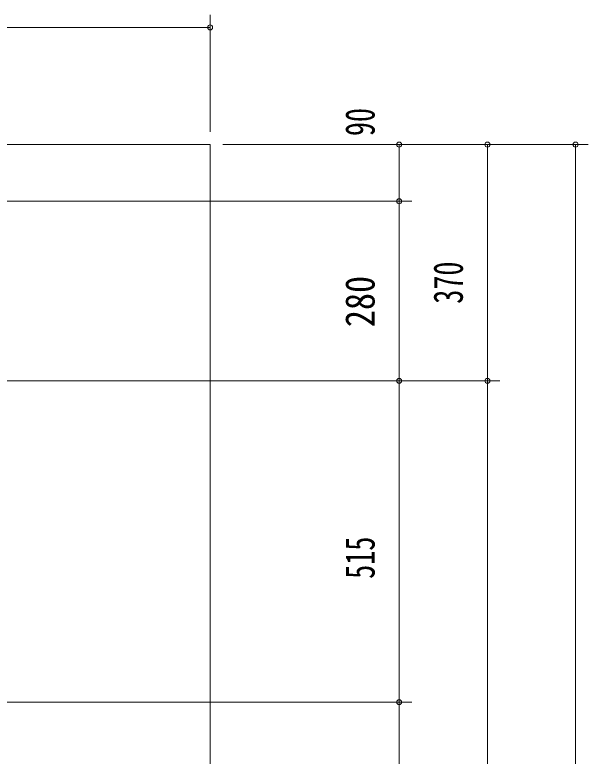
# Model space of a CAD drawing. Units: millimetres, scale not verified. Extents: x -5740 to 5856, y -4020 to 4020.
# Drawn here: x -146 to 764, y -1251 to -74 of the extents above; entities that cross this region are included whole.
import ezdxf
from ezdxf.enums import TextEntityAlignment as Align

# ---------------------------------------------------------------- set-up
doc = ezdxf.new("R2010")
doc.units = ezdxf.units.MM
doc.header["$LTSCALE"] = 10
doc.layers.add('0-3_2-03BODL', color=2, linetype='Continuous', lineweight=18)
doc.layers.add('0-B_2-F', color=3, linetype='Continuous', lineweight=18)
doc.styles.add('ＭＳ ゴシック', font='')
doc.styles.get('ＭＳ ゴシック').set_extended_font_data('MS Gothic')

msp = doc.modelspace()

# ---------------------------------------------------------------- linework, layer by layer
at = {"layer": '0-3_2-03BODL', "color": 7}
msp.add_lwpolyline([(313.79, -2414.95), (163.79, -2414.95), (163.79, -280.14), (-1613.77, -280.14)], dxfattribs=at)
at = {"layer": '0-B_2-F'}
for p, q in [((163.79, -74.19), (163.79, -260.14)), ((163.79, -94.19), (-696.21, -94.19)), ((763.79, -280.14), (183.79, -280.14)), ((463.79, -330.14), (463.79, -280.14)), ((603.79, -280.14), (603.79, -520.14)), ((743.79, -280.14), (743.79, -2245.14)), ((463.79, -520.14), (463.79, -330.14)), ((483.79, -370.14), (-1288.12, -370.14)), ((463.79, -520.14), (463.79, -1200.14)), ((603.79, -520.14), (603.79, -2220.14)), ((623.79, -655.14), (-1261.95, -655.14)), ((483.79, -1165.14), (-519.96, -1165.14)), ((463.79, -1200.14), (463.79, -2067.14))]:
    msp.add_line(p, q, dxfattribs=at)
for centre, start, end in [((163.79, -94.19), 0, 180), ((163.79, -94.19), 180, 0), ((463.79, -280.14), 0, 180), ((463.79, -280.14), 180, 0), ((603.79, -280.14), 0, 180), ((603.79, -280.14), 180, 0), ((743.79, -280.14), 0, 180), ((743.79, -280.14), 180, 0), ((463.79, -370.14), 0, 180), ((463.79, -370.14), 180, 0), ((463.79, -655.14), 0, 180), ((463.79, -655.14), 180, 0), ((603.79, -655.14), 0, 180), ((603.79, -655.14), 180, 0), ((463.79, -1165.14), 0, 180), ((463.79, -1165.14), 180, 0)]:
    msp.add_arc(centre, 4, start, end, dxfattribs=at)

# ---------------------------------------------------------------- texts
at = {"layer": '0-B_2-F', "color": 7, "style": 'ＭＳ ゴシック'}
for s, width, p in [('90', 0.7, (438.99, -266.68)), ('370', 0.7, (578.99, -532.73)), ('280', 0.85, (438.99, -569.88)), ('515', 0.7, (438.99, -969.34))]:
    msp.add_text(s, height=46.89, rotation=90, dxfattribs=dict(at, width=width)).set_placement(p, align=Align.BOTTOM_LEFT)

doc.saveas('drawing.dxf')
